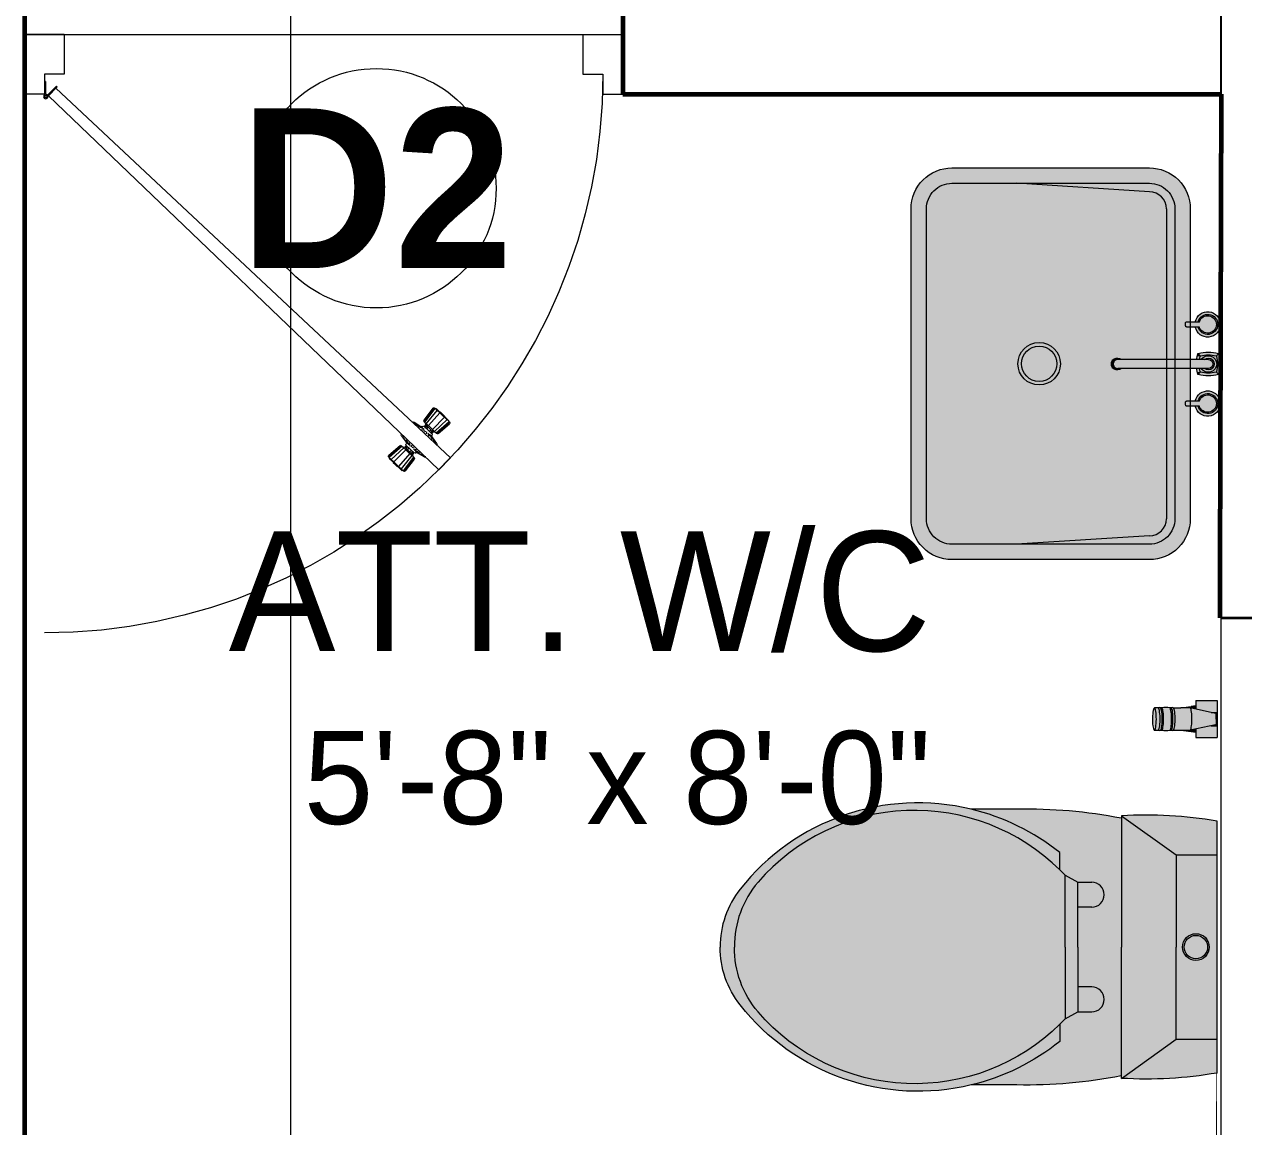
# Model space of a CAD drawing. Header units: feet. Extents: x 109753 to 150441, y 47761 to 75080.
# Drawn here: x 128284.7 to 128345.9, y 50524.4 to 50579.6 of the extents above; entities that cross this region are included whole.
import ezdxf

# ---------------------------------------------------------------- set-up
doc = ezdxf.new("R2010")
doc.units = ezdxf.units.FT
doc.header["$LTSCALE"] = 50
doc.header["$MEASUREMENT"] = 0
for name, pattern in [('( Hidden )', [0.375, 0.25, -0.125]), ('ACAD_ISO04W100', [30, 24, -3, 0, -3]), ('CENTER', [2, 1.25, -0.25, 0.25, -0.25])]:
    doc.linetypes.add(name, pattern=pattern)
for name, color, linetype, lineweight in [('A-Furniture', 175, 'Continuous', 0), ('CENTRELINE', 146, 'CENTER', 18), ('DOORS', 7, 'Continuous', 15), ('FIXTURES', 251, 'Continuous', 5), ('TEXT', 181, 'Continuous', 13), ('WALL', 1, 'Continuous', 60), ('WINDOW', 197, 'Continuous', 25)]:
    doc.layers.add(name, color=color, linetype=linetype, lineweight=lineweight)
doc.styles.add('GL_Imperial', font='GOTHIC.TTF', dxfattribs={"height": 8})

# ---------------------------------------------------------------- blocks, each defined once
blk = doc.blocks.new('WIN 4 FRAME')
at = {"true_color": 0x939598}
h = blk.add_hatch(color=252, dxfattribs=at)
h.dxf.hatch_style = 1
h.paths.add_polyline_path([(0, 4.05), (0, 0), (2.025, 0), (2.025, 2.025), (2.025, 2.025), (2.025, 4.05)])
h.paths.add_polyline_path([(1.62, 0.405), (0.405, 0.405), (0.405, 3.645), (1.62, 3.645)], flags=16)
at = {"lineweight": 18}
for points in [[(2.025, 0), (2.025, 4.05), (0, 4.05), (0, 0)], [(0.405, 3.645), (0.405, 0.405), (1.62, 0.405), (1.62, 3.645)]]:
    blk.add_lwpolyline(points, close=True, dxfattribs=at)
blk = doc.blocks.new('WIN IN FRAME 2')
at = {"true_color": 0x939598}
h = blk.add_hatch(color=252, dxfattribs=at)
h.dxf.hatch_style = 1
h.paths.add_polyline_path([(0, 2.025), (0, 0), (2.025, 0), (2.025, 0.607), (1.215, 0.607), (1.215, 1.417), (2.025, 1.417), (2.025, 2.025)])
blk.add_lwpolyline([(1.215, 1.417), (2.025, 1.417), (2.025, 2.025), (0, 2.025), (0, 0), (2.025, 0), (2.025, 0.608), (1.215, 0.607)], close=True)
blk = doc.blocks.new('*U523')
blk.add_wipeout([(0, -0.2), (48, -0.2), (48, 9.2), (0, 9.2)]).dxf.layer = 'WINDOW'
at = {"layer": 'WINDOW', "color": 35, "lineweight": 5}
for p, q in [((48, 9), (0, 9)), ((48, 0), (0, 0))]:
    blk.add_line(p, q, dxfattribs=at)
at = {"layer": 'WINDOW', "color": 10, "lineweight": 35}
for p, q in [((0, 0), (0, 9)), ((48, 0), (48, 9))]:
    blk.add_line(p, q, dxfattribs=at)
at = {"layer": 'WINDOW', "lineweight": 9}
blk.add_lwpolyline([(3.24, 3.488), (44.76, 3.488), (44.76, 4.298), (3.24, 4.298)], close=True, dxfattribs=at)
at = {"layer": 'WINDOW', "lineweight": 5}
for name, p in [('WIN 4 FRAME', (0, 2.475)), ('WIN IN FRAME 2', (2.025, 2.88))]:
    blk.add_blockref(name, p, dxfattribs=at)
at = {"layer": 'WINDOW', "lineweight": 5, "xscale": -1}
for name, p in [('WIN 4 FRAME', (48, 2.475)), ('WIN IN FRAME 2', (45.975, 2.88))]:
    blk.add_blockref(name, p, dxfattribs=at)
blk = doc.blocks.new('*U524')
at = {"color": 9, "linetype": '( Hidden )', "lineweight": 0, "ltscale": 5, "true_color": 0xc7c8ca}
blk.add_line((30, 3), (0, 3), dxfattribs=at)
blk.add_arc((29, 1), 28, 180, 270, dxfattribs=at)
at = {"layer": 'DOORS'}
for p, q in [((0, 3), (0, 0)), ((2, 3), (0, 3)), ((2, 3), (2, 1)), ((28, 3), (28, 1)), ((28, 3), (30, 3)), ((30, 0), (30, 3)), ((1, 1), (1, 0)), ((2, 1), (1, 1)), ((28, 1), (29, 1)), ((28.943, 0.632), (28.943, -0.006)), ((28.943, 0.632), (29, 0.632)), ((29, 1), (29, 0)), ((29, 0.632), (29, -0.032)), ((28.349, 0.362), (28.389, 0.403)), ((28.349, 0.362), (28.818, -0.107)), ((28.389, 0.403), (28.841, -0.049)), ((1, 0), (0, 0)), ((29, 0), (30, 0))]:
    blk.add_line(p, q, dxfattribs=at)
at = {"layer": 'DOORS', "color": 1}
for p, q in [((9.362, -15.754), (9.036, -16.059)), ((9.427, -15.733), (9.057, -16.081)), ((9.382, -15.776), (9.362, -15.754)), ((9.962, -16.337), (9.512, -15.741)), ((8.686, -16.428), (9.057, -16.081)), ((8.711, -16.364), (9.036, -16.059)), ((8.731, -16.385), (8.711, -16.364)), ((9.955, -16.413), (9.643, -16.706)), ((9.875, -16.489), (9.879, -16.493)), ((10.456, -16.441), (10.119, -16.649)), ((10.543, -16.45), (10.537, -16.444)), ((9.253, -17.001), (8.688, -16.513)), ((9.33, -16.999), (9.643, -16.706)), ((9.41, -16.924), (9.415, -16.928)), ((9.495, -16.931), (9.686, -16.752)), ((9.577, -17.009), (9.5, -16.926)), ((9.563, -17.093), (9.565, -17.097)), ((9.569, -17.017), (9.763, -16.835)), ((9.876, -16.574), (9.686, -16.752)), ((9.957, -16.653), (9.763, -16.835)), ((9.949, -16.661), (9.871, -16.578)), ((10.034, -16.652), (10.037, -16.655)), ((10.119, -16.649), (10.114, -16.654)), ((11.091, -17.036), (11.097, -17.042)), ((9.328, -17.588), (9.322, -17.581)), ((9.325, -17.501), (9.555, -17.178)), ((9.555, -17.178), (9.559, -17.173)), ((10.851, -17.607), (10.657, -17.789)), ((10.924, -17.693), (10.734, -17.871)), ((11.09, -17.624), (10.777, -17.917)), ((10.842, -17.615), (10.919, -17.697)), ((10.857, -17.53), (10.854, -17.527)), ((10.865, -17.446), (10.86, -17.45)), ((11.095, -17.123), (10.865, -17.446)), ((11.009, -17.7), (11.005, -17.695)), ((11.166, -17.623), (11.732, -18.111)), ((9.877, -18.174), (9.883, -18.18)), ((9.963, -18.183), (10.3, -17.975)), ((10.3, -17.975), (10.305, -17.97)), ((10.385, -17.972), (10.382, -17.969)), ((10.458, -18.287), (10.908, -18.883)), ((10.462, -17.971), (10.657, -17.789)), ((10.464, -18.211), (10.777, -17.917)), ((10.471, -17.963), (10.548, -18.045)), ((10.545, -18.135), (10.541, -18.13)), ((10.543, -18.05), (10.734, -17.871)), ((11.734, -18.196), (11.363, -18.543)), ((11.709, -18.26), (11.383, -18.564)), ((11.688, -18.238), (11.709, -18.26)), ((10.992, -18.89), (11.363, -18.543)), ((11.038, -18.848), (11.058, -18.869)), ((11.058, -18.869), (11.383, -18.564))]:
    blk.add_line(p, q, dxfattribs=at)
at = {"layer": 'DOORS', "color": 8}
for p, q in [((9.848, -16.513), (9.302, -15.85)), ((9.93, -16.437), (9.411, -15.749)), ((9.969, -16.393), (9.459, -15.718)), ((9.309, -17.012), (8.669, -16.459)), ((9.355, -16.975), (8.702, -16.412)), ((9.437, -16.899), (8.811, -16.311)), ((9.025, -16.047), (8.915, -16.15)), ((8.927, -16.162), (8.915, -16.15)), ((9.542, -16.801), (8.935, -16.195)), ((9.025, -16.047), (9.135, -15.944)), ((9.146, -15.956), (9.135, -15.944)), ((9.746, -16.609), (9.178, -15.967)), ((10.407, -16.498), (10.033, -16.722)), ((9.385, -17.455), (9.633, -17.097)), ((9.584, -17.003), (9.507, -16.92)), ((9.602, -16.986), (9.524, -16.903)), ((9.542, -17.308), (9.69, -17.044)), ((9.639, -16.951), (9.562, -16.868)), ((9.698, -16.896), (9.62, -16.814)), ((9.708, -17.153), (9.751, -16.987)), ((9.828, -16.773), (9.751, -16.691)), ((9.887, -16.719), (9.809, -16.636)), ((9.841, -17.029), (9.818, -16.924)), ((9.924, -16.684), (9.847, -16.601)), ((9.952, -16.925), (9.849, -16.895)), ((9.942, -16.667), (9.865, -16.584)), ((10.084, -16.801), (9.916, -16.833)), ((10.25, -16.645), (9.977, -16.775)), ((10.468, -17.699), (10.571, -17.728)), ((10.579, -17.595), (10.602, -17.699)), ((10.711, -17.471), (10.669, -17.637)), ((10.722, -17.728), (10.799, -17.81)), ((10.877, -17.315), (10.73, -17.579)), ((10.78, -17.673), (10.857, -17.755)), ((11.035, -17.168), (10.786, -17.526)), ((10.818, -17.638), (10.895, -17.72)), ((10.836, -17.621), (10.913, -17.703)), ((10.983, -17.725), (11.609, -18.312)), ((11.065, -17.648), (11.717, -18.211)), ((11.11, -17.612), (11.751, -18.165)), ((10.012, -18.126), (10.386, -17.901)), ((10.17, -17.978), (10.442, -17.848)), ((10.336, -17.823), (10.504, -17.791)), ((10.451, -18.23), (10.96, -18.905)), ((10.477, -17.957), (10.554, -18.039)), ((10.49, -18.187), (11.009, -18.875)), ((10.495, -17.94), (10.572, -18.022)), ((10.533, -17.905), (10.61, -17.987)), ((10.571, -18.11), (11.117, -18.773)), ((10.591, -17.85), (10.668, -17.932)), ((10.676, -18.012), (11.241, -18.657)), ((10.881, -17.82), (11.485, -18.429)), ((11.273, -18.667), (11.285, -18.68)), ((11.395, -18.577), (11.285, -18.68)), ((11.395, -18.577), (11.505, -18.474)), ((11.493, -18.461), (11.505, -18.474))]:
    blk.add_line(p, q, dxfattribs=at)
at = {"layer": 'DOORS'}
blk.add_lwpolyline([(28.796, -0.085), (9.225, -18.819), (8.639, -18.233), (28.416, 0.295)], dxfattribs=at)
for radius in [0.111, 0.0537]:
    blk.add_circle((28.929, -0.116), radius, dxfattribs=at)
at = {"layer": 'DOORS', "color": 1}
for centre, start, end in [((9.466, -15.775), 37.05764, 133.13402), ((8.725, -16.47), 133.13402, 229.21039), ((9.837, -16.532), 313.13402, 43.13402), ((9.916, -16.371), 313.13402, 37.05764), ((10.495, -16.483), 43.13402, 133.13402), ((9.291, -16.958), 229.21039, 313.13402), ((9.456, -16.889), 223.13402, 313.13402), ((9.608, -17.058), 133.13402, 217.87677), ((9.52, -17.132), 313.13402, 37.87677), ((9.996, -16.695), 48.39126, 133.13402), ((10.075, -16.612), 228.39126, 313.13402), ((11.056, -17.081), 313.13402, 43.13402), ((9.364, -17.542), 133.13402, 223.13402), ((10.899, -17.492), 133.13402, 217.87677), ((10.812, -17.565), 313.13402, 37.87677), ((10.963, -17.734), 43.13402, 133.13402), ((11.129, -17.666), 49.21039, 133.13402), ((9.924, -18.141), 223.13402, 313.13402), ((10.344, -18.012), 48.39126, 133.13402), ((10.423, -17.929), 228.39126, 313.13402), ((10.503, -18.252), 133.13402, 217.05764), ((10.582, -18.091), 133.13402, 223.13402), ((11.695, -18.154), 313.13402, 49.21039), ((10.953, -18.848), 217.05764, 313.13402)]:
    blk.add_arc(centre, 0.0571, start, end, dxfattribs=at)
blk = doc.blocks.new('toilet')
at = {"true_color": 0xaaabad}
h = blk.add_hatch(color=253, dxfattribs=at)
h.dxf.hatch_style = 1
h.paths.add_polyline_path([(-0.1212, 0), (-0.1657, 0, 0.056711), (-0.1727, -0.126), (-0.1212, -0.054)])
at = {"true_color": 0xcecdcb}
h = blk.add_hatch(color=254, dxfattribs=at)
h.dxf.hatch_style = 1
h.paths.add_polyline_path([(0.1213, -0.054), (0.1213, 0), (-0.1212, 0), (-0.1212, -0.054), (0, -0.054)])
h.paths.add_polyline_path([(-0.0176, -0.0279, -1), (0.0176, -0.0279, -1)], flags=16)
h.paths.add_polyline_path([(-0.0154, -0.0279, -1), (0.0154, -0.0279, -1)], flags=0)
at = {"true_color": 0xaaabad}
h = blk.add_hatch(color=253, dxfattribs=at)
h.dxf.hatch_style = 1
h.paths.add_polyline_path([(0.1657, 0), (0.1213, 0), (0.1213, -0.054), (0.1727, -0.126, 0.056711)])
h = blk.add_hatch(color=253, dxfattribs=at)
h.dxf.hatch_style = 1
h.paths.add_polyline_path([(-0.3242, -0.0279), (-0.3167, -0.0279), (-0.3129, -0.0279), (-0.3086, -0.0078), (-0.3086, -0.0001), (-0.3242, -0.0001)])
at = {"true_color": 0xcecdcb}
h = blk.add_hatch(color=254, dxfattribs=at)
h.dxf.hatch_style = 1
h.paths.add_polyline_path([(-0.2924, -0.002, 0.362033), (-0.2934, -0.0011), (-0.2999, -0.0011), (-0.3064, -0.0011, 0.362033), (-0.3074, -0.002), (-0.3146, -0.0355), (-0.3146, -0.0356), (-0.3144, -0.0352), (-0.3137, -0.0347), (-0.3126, -0.0343), (-0.311, -0.0339), (-0.309, -0.0336), (-0.3067, -0.0333), (-0.3042, -0.0332), (-0.3015, -0.0331), (-0.2987, -0.0331), (-0.296, -0.0331), (-0.2935, -0.0333), (-0.2911, -0.0335), (-0.2891, -0.0339), (-0.2874, -0.0342), (-0.2862, -0.0346), (-0.2855, -0.0351), (-0.2852, -0.0356)])
at = {"true_color": 0xaaabad}
h = blk.add_hatch(color=253, dxfattribs=at)
h.dxf.hatch_style = 1
h.paths.add_polyline_path([(-0.3064, -0.0011), (-0.2999, -0.0011), (-0.2934, -0.0011, -0.362033), (-0.2924, -0.002), (-0.2912, -0.0078), (-0.2912, -0.0001), (-0.3086, -0.0001), (-0.3086, -0.0078), (-0.3074, -0.002, -0.362033)])
h = blk.add_hatch(color=253, dxfattribs=at)
h.dxf.hatch_style = 1
h.paths.add_polyline_path([(-0.2868, -0.0279), (-0.2831, -0.0279), (-0.2756, -0.0279), (-0.2756, -0.0001), (-0.2912, -0.0001), (-0.2912, -0.0078)])
at = {"true_color": 0x646d72}
h = blk.add_hatch(color=251, dxfattribs=at)
h.dxf.hatch_style = 1
h.paths.add_polyline_path([(-0.0154, -0.0279, 1), (0.0154, -0.0279, 1)], flags=0)
h.paths.add_polyline_path([(0.0176, -0.0279, 1), (-0.0176, -0.0279, 1)])
h.paths.add_polyline_path([(0.0154, -0.0279, -1), (-0.0154, -0.0279, -1)], flags=16)
at = {"true_color": 0xaaabad}
h = blk.add_hatch(color=253, dxfattribs=at)
h.dxf.hatch_style = 1
h.paths.add_polyline_path([(0.0154, -0.0279, 1), (-0.0154, -0.0279, 1)])
at = {"true_color": 0x646d72}
h = blk.add_hatch(color=251, dxfattribs=at)
h.dxf.hatch_style = 1
h.paths.add_polyline_path([(-0.3129, -0.0279), (-0.3167, -0.0279), (-0.3168, -0.0309), (-0.3163, -0.0339), (-0.3146, -0.0478), (-0.3146, -0.0355)])
h = blk.add_hatch(color=251, dxfattribs=at)
h.dxf.hatch_style = 1
h.paths.add_polyline_path([(-0.283, -0.0309), (-0.2831, -0.0279), (-0.2868, -0.0279), (-0.2852, -0.0356), (-0.2852, -0.0478), (-0.2835, -0.0339)])
at = {"true_color": 0xcecdcb}
h = blk.add_hatch(color=254, dxfattribs=at)
h.dxf.hatch_style = 1
h.paths.add_polyline_path([(-0.2852, -0.0356), (-0.2855, -0.0351), (-0.2862, -0.0346), (-0.2874, -0.0342), (-0.2891, -0.0339), (-0.2911, -0.0335), (-0.2935, -0.0333), (-0.296, -0.0331), (-0.2987, -0.0331), (-0.3015, -0.0331), (-0.3042, -0.0332), (-0.3067, -0.0333), (-0.309, -0.0336), (-0.311, -0.0339), (-0.3126, -0.0343), (-0.3137, -0.0347), (-0.3144, -0.0352), (-0.3146, -0.0356), (-0.3146, -0.0478), (-0.3146, -0.0578), (-0.3144, -0.0574), (-0.3137, -0.0569), (-0.3126, -0.0565), (-0.311, -0.0561), (-0.309, -0.0558), (-0.3067, -0.0555), (-0.3042, -0.0553), (-0.3015, -0.0553), (-0.2987, -0.0552), (-0.296, -0.0553), (-0.2935, -0.0555), (-0.2911, -0.0557), (-0.2891, -0.056), (-0.2874, -0.0564), (-0.2862, -0.0568), (-0.2855, -0.0573), (-0.2852, -0.0577), (-0.2852, -0.0478)])
at = {"true_color": 0x646d72}
h = blk.add_hatch(color=251, dxfattribs=at)
h.dxf.hatch_style = 1
h.paths.add_polyline_path([(-0.2874, -0.0564), (-0.2891, -0.056), (-0.2911, -0.0557), (-0.2935, -0.0555), (-0.296, -0.0553), (-0.2987, -0.0552), (-0.3015, -0.0553), (-0.3042, -0.0553), (-0.3067, -0.0555), (-0.309, -0.0558), (-0.311, -0.0561), (-0.3126, -0.0565), (-0.3137, -0.0569), (-0.3144, -0.0574), (-0.3146, -0.0578), (-0.3146, -0.0577, 0.37361), (-0.3145, -0.0606), (-0.3144, -0.0602), (-0.3137, -0.0598), (-0.3126, -0.0593), (-0.311, -0.0589), (-0.309, -0.0586), (-0.3067, -0.0584), (-0.3042, -0.0582), (-0.3015, -0.0581), (-0.2987, -0.0581), (-0.296, -0.0582), (-0.2935, -0.0583), (-0.2911, -0.0586), (-0.2891, -0.0589), (-0.2874, -0.0593), (-0.2862, -0.0597), (-0.2855, -0.0601), (-0.2852, -0.0606, 0.367488), (-0.2852, -0.0577), (-0.2855, -0.0573), (-0.2862, -0.0568)])
at = {"true_color": 0xcecdcb}
h = blk.add_hatch(color=254, dxfattribs=at)
h.dxf.hatch_style = 1
h.paths.add_polyline_path([(-0.2987, -0.0704), (-0.296, -0.0705), (-0.2922, -0.0707), (-0.2881, -0.0714), (-0.2862, -0.072), (-0.2852, -0.0726, 0.096235), (-0.2852, -0.0623), (-0.2852, -0.0606), (-0.2855, -0.0601), (-0.2862, -0.0597), (-0.2874, -0.0593), (-0.2891, -0.0589), (-0.2911, -0.0586), (-0.2935, -0.0583), (-0.296, -0.0582), (-0.2987, -0.0581), (-0.3015, -0.0581), (-0.3042, -0.0582), (-0.3067, -0.0584), (-0.309, -0.0586), (-0.311, -0.0589), (-0.3126, -0.0593), (-0.3137, -0.0598), (-0.3144, -0.0602), (-0.3146, -0.0607), (-0.3146, -0.0623, 0.094513), (-0.3147, -0.0724), (-0.312, -0.0714), (-0.309, -0.0709), (-0.3067, -0.0707), (-0.3042, -0.0705), (-0.3015, -0.0704)])
at = {"true_color": 0x646d72}
h = blk.add_hatch(color=251, dxfattribs=at)
h.dxf.hatch_style = 1
h.paths.add_polyline_path([(-0.2987, -0.0598), (-0.296, -0.0599), (-0.2935, -0.0601), (-0.2911, -0.0603), (-0.2891, -0.0606), (-0.2866, -0.0612), (-0.2852, -0.062), (-0.2852, -0.0606), (-0.2855, -0.0601), (-0.2862, -0.0597), (-0.2874, -0.0593), (-0.2891, -0.0589), (-0.2911, -0.0586), (-0.2935, -0.0583), (-0.296, -0.0582), (-0.2987, -0.0581), (-0.3015, -0.0581), (-0.3042, -0.0582), (-0.3067, -0.0584), (-0.309, -0.0586), (-0.311, -0.0589), (-0.3126, -0.0593), (-0.3137, -0.0598), (-0.3144, -0.0602), (-0.3146, -0.0607), (-0.3146, -0.062), (-0.3137, -0.0615), (-0.3126, -0.0611), (-0.311, -0.0607), (-0.309, -0.0604), (-0.3067, -0.0601), (-0.3042, -0.0599), (-0.3015, -0.0598)], flags=17)
at = {"true_color": 0xaaabad}
h = blk.add_hatch(color=253, dxfattribs=at)
h.dxf.hatch_style = 1
h.paths.add_polyline_path([(0, -0.054), (-0.1212, -0.054), (-0.1727, -0.126), (-0.1695, -0.126), (0, -0.126), (0.1695, -0.126), (0.1727, -0.126), (0.1213, -0.054)])
at = {"true_color": 0x646d72}
h = blk.add_hatch(color=251, dxfattribs=at)
h.dxf.hatch_style = 1
h.paths.add_polyline_path([(-0.3015, -0.0704), (-0.3042, -0.0705), (-0.3067, -0.0707), (-0.309, -0.0709), (-0.311, -0.0713), (-0.3126, -0.0716), (-0.3137, -0.0721), (-0.3144, -0.0725), (-0.3146, -0.073), (-0.3146, -0.0747, 0.302314), (-0.3147, -0.0774), (-0.3134, -0.0765), (-0.311, -0.0759), (-0.309, -0.0756), (-0.3067, -0.0753), (-0.3042, -0.0751), (-0.3015, -0.0751), (-0.2987, -0.075), (-0.296, -0.0751), (-0.2922, -0.0754), (-0.2881, -0.076), (-0.2862, -0.0766), (-0.2851, -0.0773, 0.296022), (-0.2852, -0.0747), (-0.2852, -0.0729), (-0.2855, -0.0724), (-0.2862, -0.072), (-0.2874, -0.0716), (-0.2891, -0.0712), (-0.2911, -0.0709), (-0.2935, -0.0706), (-0.296, -0.0705), (-0.2987, -0.0704)])
at = {"true_color": 0xcecdcb}
h = blk.add_hatch(color=254, dxfattribs=at)
h.dxf.hatch_style = 1
h.paths.add_polyline_path([(-0.3015, -0.0751), (-0.3042, -0.0751), (-0.3067, -0.0753), (-0.309, -0.0756), (-0.311, -0.0759), (-0.3126, -0.0763), (-0.3137, -0.0767), (-0.3144, -0.0772), (-0.3146, -0.0776), (-0.3146, -0.0821), (-0.3133, -0.0814), (-0.3119, -0.081), (-0.31, -0.0806), (-0.3078, -0.0803), (-0.3052, -0.0801), (-0.3025, -0.08), (-0.2997, -0.0799), (-0.2968, -0.08), (-0.2941, -0.0801), (-0.2916, -0.0804), (-0.2894, -0.0807), (-0.2867, -0.0813), (-0.2852, -0.0821), (-0.2852, -0.0775), (-0.2855, -0.0771), (-0.2862, -0.0766), (-0.2874, -0.0762), (-0.2891, -0.0758), (-0.2911, -0.0755), (-0.2935, -0.0753), (-0.296, -0.0751), (-0.2987, -0.075)])
at = {"true_color": 0x646d72}
h = blk.add_hatch(color=251, dxfattribs=at)
h.dxf.hatch_style = 1
h.paths.add_polyline_path([(-0.2855, -0.082), (-0.2863, -0.0815), (-0.2876, -0.0811), (-0.2894, -0.0807), (-0.2916, -0.0804), (-0.2941, -0.0801), (-0.2968, -0.08), (-0.2997, -0.0799), (-0.3025, -0.08), (-0.3052, -0.0801), (-0.3078, -0.0803), (-0.31, -0.0806), (-0.3119, -0.081), (-0.3133, -0.0814), (-0.3142, -0.0819), (-0.3146, -0.0824), (-0.3146, -0.0824), (-0.3144, -0.0829), (-0.3137, -0.0834), (-0.3126, -0.0838), (-0.311, -0.0842), (-0.309, -0.0845), (-0.3067, -0.0847), (-0.3042, -0.0849), (-0.3015, -0.085), (-0.2987, -0.085), (-0.296, -0.0849), (-0.2935, -0.0848), (-0.2911, -0.0845), (-0.2891, -0.0842), (-0.2874, -0.0839), (-0.2862, -0.0834), (-0.2855, -0.083), (-0.2852, -0.0825)])
at = {"true_color": 0xaaabad}
h = blk.add_hatch(color=253, dxfattribs=at)
h.dxf.hatch_style = 1
h.paths.add_polyline_path([(-0.1814, -0.2634), (-0.1814, -0.3235, -0.11024), (-0.1242, -0.2069), (-0.1014, -0.2069, -0.008985), (-0.0945, -0.2001), (-0.0853, -0.1833), (-0.0853, -0.165, -1), (-0.0525, -0.165), (-0.0525, -0.1833), (0, -0.1833), (0.0525, -0.1833), (0.0525, -0.165, -1), (0.0853, -0.165), (0.0853, -0.1833), (0.0945, -0.2001, -0.008985), (0.1014, -0.2069), (0.1242, -0.2069, -0.11024), (0.1814, -0.3235), (0.1814, -0.2634, 0.052199), (0.1695, -0.126), (0, -0.126), (-0.1695, -0.126, 0.052199)])
at = {"true_color": 0x646d72}
h = blk.add_hatch(color=251, dxfattribs=at)
h.dxf.hatch_style = 1
h.paths.add_polyline_path([(-0.0525, -0.1833), (-0.0525, -0.165, 1), (-0.0853, -0.165), (-0.0853, -0.1833)])
h = blk.add_hatch(color=251, dxfattribs=at)
h.dxf.hatch_style = 1
h.paths.add_polyline_path([(0.0525, -0.1833), (0.0853, -0.1833), (0.0853, -0.165, 1), (0.0525, -0.165)])
h = blk.add_hatch(color=251, dxfattribs=at)
h.dxf.hatch_style = 1
h.paths.add_polyline_path([(0.0945, -0.2001), (0.0853, -0.1833), (0.0525, -0.1833), (0, -0.1833), (-0.0525, -0.1833), (-0.0853, -0.1833), (-0.0945, -0.2001), (0, -0.2001)])
h = blk.add_hatch(color=251, dxfattribs=at)
h.dxf.hatch_style = 1
h.paths.add_polyline_path([(0.0853, -0.604, -0.182634), (0, -0.6351, -0.182634), (-0.0853, -0.604, -0.434217), (-0.1014, -0.2069), (-0.1242, -0.2069, 0.11024), (-0.1814, -0.3235, 0.292914), (-0.0762, -0.6277, 0.16845), (0, -0.6541, 0.16845), (0.0762, -0.6277, 0.292914), (0.1814, -0.3235, 0.11024), (0.1242, -0.2069), (0.1014, -0.2069, -0.434217)])
at = {"true_color": 0xcecdcb}
h = blk.add_hatch(color=254, dxfattribs=at)
h.dxf.hatch_style = 1
h.paths.add_polyline_path([(0, -0.6351, 0.182634), (0.0853, -0.604, 0.434217), (0.1014, -0.2069, 0.008985), (0.0945, -0.2001), (0, -0.2001), (-0.0945, -0.2001, 0.008985), (-0.1014, -0.2069, 0.434217), (-0.0853, -0.604, 0.182634)])
blk.add_line((-0.3242, -0.0001), (-0.2756, -0.0001))
at = {"linetype": 'Continuous'}
for p, q in [((-0.3242, -0.0279), (-0.3242, -0.0001)), ((-0.2756, -0.0279), (-0.2756, -0.0001)), ((-0.3242, -0.0279), (-0.3167, -0.0279)), ((-0.2831, -0.0279), (-0.2756, -0.0279)), ((-0.3146, -0.0478), (-0.3163, -0.0339)), ((-0.2852, -0.0478), (-0.2835, -0.0339)), ((-0.2852, -0.0577), (-0.2852, -0.0478)), ((-0.3146, -0.0606), (-0.3146, -0.0623)), ((-0.2852, -0.0623), (-0.2852, -0.0606)), ((-0.3146, -0.0729), (-0.3146, -0.0747)), ((-0.3146, -0.0776), (-0.3146, -0.0824)), ((-0.2852, -0.0747), (-0.2852, -0.0729)), ((-0.2852, -0.0824), (-0.2852, -0.0775))]:
    blk.add_line(p, q, dxfattribs=at)
at = {"color": 252, "linetype": 'Continuous', "lineweight": 5, "true_color": 0x939598}
for p, q in [((-0.3074, -0.002), (-0.3146, -0.0356)), ((-0.3086, -0.0078), (-0.3086, -0.0001)), ((-0.2999, -0.0011), (-0.3064, -0.0011)), ((-0.2999, -0.0011), (-0.2934, -0.0011)), ((-0.2924, -0.002), (-0.2852, -0.0356)), ((-0.2912, -0.0078), (-0.2912, -0.0001)), ((-0.2868, -0.0279), (-0.2831, -0.0279)), ((-0.3146, -0.0355), (-0.3146, -0.0478)), ((-0.2852, -0.0478), (-0.2852, -0.0356))]:
    blk.add_line(p, q, dxfattribs=at)
at = {"color": 7, "linetype": 'Continuous'}
blk.add_line((-0.3167, -0.0279), (-0.3129, -0.0279), dxfattribs=at)
at = {"color": 252, "lineweight": 5, "true_color": 0x939598}
for p, q in [((-0.0853, -0.1833), (-0.0853, -0.165)), ((-0.0525, -0.165), (-0.0525, -0.1833)), ((0.0525, -0.165), (0.0525, -0.1833)), ((0.0853, -0.1833), (0.0853, -0.165)), ((-0.0945, -0.2001), (-0.0853, -0.1833)), ((-0.0525, -0.1833), (-0.0853, -0.1833)), ((0, -0.1833), (-0.0525, -0.1833)), ((0, -0.1833), (0.0525, -0.1833)), ((0.0525, -0.1833), (0.0853, -0.1833)), ((0.0945, -0.2001), (0.0853, -0.1833))]:
    blk.add_line(p, q, dxfattribs=at)
for points in [[(-0.1657, 0, 0.056711), (-0.1727, -0.126), (-0.1695, -0.126)], [(0.1657, 0, -0.056711), (0.1727, -0.126), (0.1695, -0.126)], [(-0.1695, -0.1262, 0.052121), (-0.1814, -0.2634), (-0.1814, -0.3235, 0.14456)], [(0.1695, -0.1262, -0.052121), (0.1814, -0.2634), (0.1814, -0.3235, -0.14456)], [(-0.1814, -0.3235, 0.292914), (-0.0762, -0.6277, 0.16845), (0, -0.6541, 2.883082)], [(0.1814, -0.3235, -0.292914), (0.0762, -0.6277, -0.16845), (0, -0.6541, -2.883082)]]:
    blk.add_lwpolyline(points, format="xyb")
for points in [[(-0.1727, -0.126), (-0.1212, -0.054), (-0.1212, 0)], [(0.1727, -0.126), (0.1213, -0.054), (0.1213, 0)], [(-0.1212, -0.054), (0, -0.054)], [(0.1213, -0.054), (0, -0.054)]]:
    blk.add_lwpolyline(points, dxfattribs=at)
blk.add_lwpolyline([(0.1657, 0), (-0.1657, 0)])
at = {"linetype": 'Continuous', "flags": 128}
for points in [[(-0.3167, -0.0279), (-0.3168, -0.0309), (-0.3163, -0.0339)], [(-0.2835, -0.0339), (-0.283, -0.0309), (-0.2831, -0.0279)], [(-0.3146, -0.0824), (-0.3144, -0.0829), (-0.3137, -0.0834), (-0.3126, -0.0838), (-0.311, -0.0842), (-0.309, -0.0845), (-0.3067, -0.0847), (-0.3042, -0.0849), (-0.3015, -0.085), (-0.2987, -0.085), (-0.296, -0.0849), (-0.2935, -0.0848), (-0.2911, -0.0845), (-0.2891, -0.0842), (-0.2874, -0.0839), (-0.2862, -0.0834), (-0.2855, -0.083), (-0.2852, -0.0825)]]:
    blk.add_lwpolyline(points, dxfattribs=at)
at = {"color": 252, "linetype": 'Continuous', "lineweight": 5, "true_color": 0x939598, "flags": 128}
for points in [[(-0.2852, -0.0356), (-0.2855, -0.0351), (-0.2862, -0.0346), (-0.2874, -0.0342), (-0.2891, -0.0339), (-0.2911, -0.0335), (-0.2935, -0.0333), (-0.296, -0.0331), (-0.2987, -0.0331), (-0.3015, -0.0331), (-0.3042, -0.0332), (-0.3067, -0.0333), (-0.309, -0.0336), (-0.311, -0.0339), (-0.3126, -0.0343), (-0.3137, -0.0347), (-0.3144, -0.0352), (-0.3146, -0.0356)], [(-0.2852, -0.0577), (-0.2855, -0.0573), (-0.2862, -0.0568), (-0.2874, -0.0564), (-0.2891, -0.056), (-0.2911, -0.0557), (-0.2935, -0.0555), (-0.296, -0.0553), (-0.2987, -0.0552), (-0.3015, -0.0553), (-0.3042, -0.0553), (-0.3067, -0.0555), (-0.309, -0.0558), (-0.311, -0.0561), (-0.3126, -0.0565), (-0.3137, -0.0569), (-0.3144, -0.0574), (-0.3146, -0.0578), (-0.3146, -0.0478)], [(-0.2852, -0.0606), (-0.2855, -0.0601), (-0.2862, -0.0597), (-0.2874, -0.0593), (-0.2891, -0.0589), (-0.2911, -0.0586), (-0.2935, -0.0583), (-0.296, -0.0582), (-0.2987, -0.0581), (-0.3015, -0.0581), (-0.3042, -0.0582), (-0.3067, -0.0584), (-0.309, -0.0586), (-0.311, -0.0589), (-0.3126, -0.0593), (-0.3137, -0.0598), (-0.3144, -0.0602), (-0.3146, -0.0607)], [(-0.2852, -0.0623), (-0.2855, -0.0619), (-0.2862, -0.0614), (-0.2874, -0.061), (-0.2891, -0.0606), (-0.2911, -0.0603), (-0.2935, -0.0601), (-0.296, -0.0599), (-0.2987, -0.0598), (-0.3015, -0.0598), (-0.3042, -0.0599), (-0.3067, -0.0601), (-0.309, -0.0604), (-0.311, -0.0607), (-0.3126, -0.0611), (-0.3137, -0.0615), (-0.3144, -0.0619), (-0.3146, -0.0624)], [(-0.2852, -0.0729), (-0.2855, -0.0724), (-0.2862, -0.072), (-0.2874, -0.0716), (-0.2891, -0.0712), (-0.2911, -0.0709), (-0.2935, -0.0706), (-0.296, -0.0705), (-0.2987, -0.0704), (-0.3015, -0.0704), (-0.3042, -0.0705), (-0.3067, -0.0707), (-0.309, -0.0709), (-0.311, -0.0713), (-0.3126, -0.0716), (-0.3137, -0.0721), (-0.3144, -0.0725), (-0.3146, -0.073)], [(-0.2852, -0.0747), (-0.2855, -0.0742), (-0.2862, -0.0738), (-0.2874, -0.0733), (-0.2891, -0.073), (-0.2911, -0.0727), (-0.2935, -0.0724), (-0.296, -0.0722), (-0.2987, -0.0722), (-0.3015, -0.0722), (-0.3042, -0.0723), (-0.3067, -0.0724), (-0.309, -0.0727), (-0.311, -0.073), (-0.3126, -0.0734), (-0.3137, -0.0738), (-0.3144, -0.0743), (-0.3146, -0.0747)], [(-0.2852, -0.0775), (-0.2855, -0.0771), (-0.2862, -0.0766), (-0.2874, -0.0762), (-0.2891, -0.0758), (-0.2911, -0.0755), (-0.2935, -0.0753), (-0.296, -0.0751), (-0.2987, -0.075), (-0.3015, -0.0751), (-0.3042, -0.0751), (-0.3067, -0.0753), (-0.309, -0.0756), (-0.311, -0.0759), (-0.3126, -0.0763), (-0.3137, -0.0767), (-0.3144, -0.0772), (-0.3146, -0.0776)]]:
    blk.add_lwpolyline(points, dxfattribs=at)
at = {"color": 7, "linetype": 'Continuous', "flags": 128}
blk.add_lwpolyline([(-0.2852, -0.0824), (-0.2855, -0.082), (-0.2863, -0.0815), (-0.2876, -0.0811), (-0.2894, -0.0807), (-0.2916, -0.0804), (-0.2941, -0.0801), (-0.2968, -0.08), (-0.2997, -0.0799), (-0.3025, -0.08), (-0.3052, -0.0801), (-0.3078, -0.0803), (-0.31, -0.0806), (-0.3119, -0.081), (-0.3133, -0.0814), (-0.3142, -0.0819), (-0.3146, -0.0824)], dxfattribs=at)
at = {"color": 7}
for points in [[(-0.1695, -0.126), (0, -0.126)], [(0.1695, -0.126), (0, -0.126)]]:
    blk.add_lwpolyline(points, dxfattribs=at)
at = {"color": 252, "lineweight": 5, "true_color": 0x939598}
for points in [[(-0.1242, -0.2069, 0.11024), (-0.1814, -0.3235, 0.16845)], [(-0.1014, -0.2069), (-0.1242, -0.2069, 0.416606)], [(0.1014, -0.2069), (0.1242, -0.2069, -0.416606)], [(0.1242, -0.2069, -0.11024), (0.1814, -0.3235, -0.16845)]]:
    blk.add_lwpolyline(points, format="xyb", dxfattribs=at)
at = {"color": 7}
for points in [[(-0.1014, -0.2069, 0.434217), (-0.0853, -0.604, 0.182634), (0, -0.6351, 2.693815)], [(-0.0945, -0.2001, 0.008985), (-0.1014, -0.2069, 0.182634)], [(0, -0.2001), (-0.0945, -0.2001, 0.008985)], [(0, -0.2001), (0.0945, -0.2001, -0.444938)], [(0.1014, -0.2069, -0.434217), (0.0853, -0.604, -0.182634), (0, -0.6351, -2.693815)], [(0.0945, -0.2001, -0.008985), (0.1014, -0.2069, -0.182634)]]:
    blk.add_lwpolyline(points, format="xyb", dxfattribs=at)
blk.add_circle((0, -0.0279), 0.0176)
at = {"color": 8}
blk.add_circle((0, -0.0279), 0.0154, dxfattribs=at)
at = {"color": 252, "linetype": 'Continuous', "lineweight": 5, "true_color": 0x939598}
for centre, start, end in [((-0.3064, -0.0022), 90, 169.6077), ((-0.2934, -0.0022), 10.3923, 90)]:
    blk.add_arc(centre, 0.00104, start, end, dxfattribs=at)
at = {"linetype": 'Continuous'}
for centre, radius, start, end in [((-0.3129, -0.0592), 0.0022, 139.3773, 220.3556), ((-0.2881, -0.0676), 0.027, 168.7018, 191.2982), ((-0.2869, -0.0592), 0.0022, 319.6444, 40.3556), ((-0.3117, -0.0676), 0.027, 348.7018, 11.2982), ((-0.3126, -0.0761), 0.00244, 143.8457, 216.1543), ((-0.2872, -0.0761), 0.00244, 323.8457, 36.1543)]:
    blk.add_arc(centre, radius, start, end, dxfattribs=at)
at = {"color": 252, "lineweight": 5, "true_color": 0x939598}
for centre in [(-0.0689, -0.165), (0.0689, -0.165)]:
    blk.add_arc(centre, 0.0164, 0, 180, dxfattribs=at)
blk = doc.blocks.new('A$C62EE282B')
at = {"true_color": 0x646d72}
h = blk.add_hatch(color=251, dxfattribs=at)
h.dxf.hatch_style = 1
h.paths.add_polyline_path([(-36.7, 54.1), (-32.6, 54.1, 7.383374), (-32.6, 61.9), (-36.7, 62, -9.431853)])
at = {"true_color": 0xcecdcb}
h = blk.add_hatch(color=254, dxfattribs=at)
h.dxf.hatch_style = 1
h.paths.add_polyline_path([(-32.6, 54.1), (-30.6, 54.1, 6.364491), (-30.6, 61.9), (-32.6, 61.9, -7.383374)])
at = {"true_color": 0xaaabad}
h = blk.add_hatch(color=253, dxfattribs=at)
h.dxf.hatch_style = 1
h.paths.add_polyline_path([(-30.6, 54.1), (-49, 54.2, -0.414214), (-51, 56.1), (-50.9, 60, -0.414214), (-49, 62), (-30.6, 61.9, -6.364491)])
at = {"true_color": 0xcecdcb}
h = blk.add_hatch(color=254, dxfattribs=at)
h.dxf.hatch_style = 1
h.paths.add_polyline_path([(-159.4, 3.8), (-158.5, 5.1), (-157.5, 6.2), (-156.2, 7.1), (-154.7, 7.7), (-153.2, 8), (-150.8, 8), (-151.7, 8), (-151.9, 7.9), (-153.3, 7.6), (-154.7, 6.9), (-155.9, 6), (-156.9, 4.9), (-157.7, 3.7), (-158.3, 2.2), (-158.5, 0.8), (-158.5, -0.8), (-158.3, -2.2), (-157.7, -3.7), (-156.9, -4.9), (-155.9, -6), (-154.7, -6.9), (-153.3, -7.6), (-151.9, -7.9), (-151.7, -8), (-150.8, -8), (-153.2, -8), (-154.7, -7.7), (-156.2, -7.1), (-157.5, -6.2), (-158.5, -5.1), (-159.4, -3.8), (-160, -2.3), (-160.3, -0.8), (-160.3, 0.8), (-160, 2.3)])
at = {"true_color": 0x646d72}
h = blk.add_hatch(color=251, dxfattribs=at)
h.dxf.hatch_style = 1
h.paths.add_polyline_path([(-151.9, -7.9), (-153.3, -7.6), (-154.7, -6.9), (-155.9, -6), (-156.9, -4.9), (-157.7, -3.7), (-158.3, -2.2), (-158.5, -0.8), (-158.5, 0.8), (-158.3, 2.2), (-157.7, 3.7), (-156.9, 4.9), (-155.9, 6), (-154.7, 6.9), (-153.3, 7.6), (-151.9, 7.9), (-151.7, 8), (-150.4, 8), (-148.9, 7.8), (-147.5, 7.4), (-146.2, 6.6), (-151.3, 6.6), (-152.9, 6.2), (-154, 5.7), (-154.9, 4.9), (-155.7, 4), (-156.4, 3), (-156.8, 1.8), (-157.1, 0.6), (-157.1, -0.6), (-156.8, -1.8), (-156.4, -3), (-155.7, -4), (-154.9, -4.9), (-154, -5.7), (-152.9, -6.2), (-151.7, -6.5), (-150.5, -6.6), (-146.2, -6.6), (-147.5, -7.4), (-148.9, -7.8), (-150.4, -8)], flags=17)
at = {"true_color": 0xcecdcb}
h = blk.add_hatch(color=254, dxfattribs=at)
h.dxf.hatch_style = 1
h.paths.add_polyline_path([(-17.5, 6.6, -1), (-17.5, -6.6), (-75.3, -6.6), (-146.2, -6.6), (-150.5, -6.6), (-151.7, -6.5), (-152.9, -6.2), (-154, -5.7), (-154.9, -4.9), (-155.7, -4), (-156.4, -3), (-156.8, -1.8), (-157.1, -0.6), (-157.1, 0.6), (-156.8, 1.8), (-156.4, 3), (-155.7, 4), (-154.9, 4.9), (-154, 5.7), (-152.9, 6.2), (-151.7, 6.5), (-150.5, 6.6), (-146.2, 6.6), (-75.3, 6.6)])
at = {"true_color": 0x646d72}
h = blk.add_hatch(color=251, dxfattribs=at)
h.dxf.hatch_style = 1
h.paths.add_polyline_path([(-2, 14.8, -0.134336), (-2, -14.8, -0.265125), (-2.7, -15.5, -0.134336), (-32.3, -15.5, -0.130311), (-32.7, -15.2), (-29.4, -11.9), (-33.5, -12.6, -0.026985), (-34.6, -6.6), (-30.3, -6.6, 0.022884), (-29.5, -11.2, 0.28938), (-28.7, -12, 0.111472), (-6.2, -12, 0.28938), (-5.5, -11.2, 0.111472), (-5.5, 11.2, 0.28938), (-6.2, 12, 0.111472), (-28.7, 12, 0.28938), (-29.5, 11.2, 0.022884), (-30.3, 6.6), (-34.6, 6.6, -0.026985), (-33.5, 12.6), (-29.4, 11.9), (-32.7, 15.2, -0.130311), (-32.3, 15.5, -0.134336), (-2.7, 15.5, -0.265125)])
h = blk.add_hatch(color=251, dxfattribs=at)
h.dxf.hatch_style = 1
h.paths.add_polyline_path([(-29.4, 11.9), (-33.5, 12.6, -0.010033), (-33, 14.8, -0.130311), (-32.7, 15.2)], flags=17)
at = {"true_color": 0xaaabad}
h = blk.add_hatch(color=253, dxfattribs=at)
h.dxf.hatch_style = 1
h.paths.add_polyline_path([(-23.2, -6.6), (-17.5, -6.6, 1), (-17.5, 6.6), (-23.2, 6.6, -2.170959)], flags=16)
h.paths.add_polyline_path([(-6.2, 12, -0.28938), (-5.5, 11.2, -0.111472), (-5.5, -11.2, -0.28938), (-6.2, -12, -0.111472), (-28.7, -12, -0.28938), (-29.5, -11.2, -0.022884), (-30.3, -6.6), (-27.8, -6.6, 3.389161), (-27.8, 6.6), (-30.3, 6.6, -0.022884), (-29.5, 11.2, -0.28938), (-28.7, 12, -0.111472)])
h = blk.add_hatch(color=253, dxfattribs=at)
h.dxf.hatch_style = 1
h.paths.add_polyline_path([(-23.2, 6.6), (-27.8, 6.6, -3.389161), (-27.8, -6.6), (-23.2, -6.6, 2.170959)])
h.paths.add_polyline_path([(-17.5, 6.6), (-23.2, 6.6, -2.170959), (-23.2, -6.6), (-17.5, -6.6, 1)], flags=17)
at = {"true_color": 0x646d72}
h = blk.add_hatch(color=251, dxfattribs=at)
h.dxf.hatch_style = 1
h.paths.add_polyline_path([(-29.4, -11.9), (-32.7, -15.2, -0.130311), (-33, -14.8, -0.010033), (-33.5, -12.6)], flags=17)
at = {"true_color": 0xaaabad}
h = blk.add_hatch(color=253, dxfattribs=at)
h.dxf.hatch_style = 1
h.paths.add_polyline_path([(-30.6, -62), (-49, -62, -0.414214), (-51, -60), (-50.9, -56.1, -0.414214), (-49, -54.2), (-30.6, -54.2, -6.364491)])
at = {"true_color": 0x646d72}
h = blk.add_hatch(color=251, dxfattribs=at)
h.dxf.hatch_style = 1
h.paths.add_polyline_path([(-36.7, -62), (-32.6, -62, 7.383374), (-32.6, -54.2), (-36.7, -54.2, -9.431853)])
at = {"true_color": 0xcecdcb}
h = blk.add_hatch(color=254, dxfattribs=at)
h.dxf.hatch_style = 1
h.paths.add_polyline_path([(-32.6, -62), (-30.6, -62, 6.364491), (-30.6, -54.2), (-32.6, -54.2, -7.383374)])
at = {"color": 7, "ltscale": 0.1}
for p, q in [((-146.2, 6.6), (-150.5, 6.6)), ((-17.5, 6.6), (-75.3, 6.6)), ((-146.2, -6.6), (-150.5, -6.6)), ((-17.5, -6.6), (-75.3, -6.6))]:
    blk.add_line(p, q, dxfattribs=at)
at = {"ltscale": 0.1}
for p, q in [((-75.3, 6.6), (-146.2, 6.6)), ((-5.6, 11.9), (-2.5, 15)), ((-75.3, -6.6), (-146.2, -6.6))]:
    blk.add_line(p, q, dxfattribs=at)
at = {"color": 252, "lineweight": 5, "ltscale": 0.1, "true_color": 0x939598}
for p, q in [((-33.5, 12.6), (-29.4, 11.9)), ((-32.7, 15.2), (-29.4, 11.9)), ((-33.5, -12.6), (-29.4, -11.9)), ((-29.4, -11.9), (-32.7, -15.2)), ((-5.6, -11.9), (-2.5, -15))]:
    blk.add_line(p, q, dxfattribs=at)
for points in [[(-30.6, 61.9), (-49, 62, 0.414214), (-50.9, 60), (-51, 56.1, 0.414214), (-49, 54.2), (-30.6, 54.1)], [(-30.6, -54.2), (-49, -54.2, 0.414214), (-50.9, -56.1), (-51, -60, 0.414214), (-49, -62), (-30.6, -62)]]:
    blk.add_lwpolyline(points, format="xyb")
at = {"flags": 128}
for points in [[(-150.8, -8), (-153.2, -8), (-154.7, -7.7), (-156.2, -7.1), (-157.5, -6.2), (-158.5, -5.1), (-159.4, -3.8), (-160, -2.3), (-160.3, -0.8), (-160.3, 0.8), (-160, 2.3), (-159.4, 3.8), (-158.5, 5.1), (-157.5, 6.2), (-156.2, 7.1), (-154.7, 7.7), (-153.2, 8), (-150.8, 8)], [(-151.7, 8), (-150.4, 8), (-148.9, 7.8), (-147.5, 7.4), (-146.2, 6.6)], [(-146.2, -6.6), (-147.5, -7.4), (-148.9, -7.8), (-150.4, -8), (-151.7, -8)]]:
    blk.add_lwpolyline(points, dxfattribs=at)
at = {"color": 252, "lineweight": 5, "true_color": 0x939598, "flags": 128}
blk.add_lwpolyline([(-151.7, -8), (-151.9, -7.9), (-153.3, -7.6), (-154.7, -6.9), (-155.9, -6), (-156.9, -4.9), (-157.7, -3.7), (-158.3, -2.2), (-158.5, -0.8), (-158.5, 0.8), (-158.3, 2.2), (-157.7, 3.7), (-156.9, 4.9), (-155.9, 6), (-154.7, 6.9), (-153.3, 7.6), (-151.9, 7.9), (-151.7, 8)], dxfattribs=at)
at = {"color": 7, "flags": 128}
blk.add_lwpolyline([(-150.5, -6.6), (-151.7, -6.5), (-152.9, -6.2), (-154, -5.7), (-154.9, -4.9), (-155.7, -4), (-156.4, -3), (-156.8, -1.8), (-157.1, -0.6), (-157.1, 0.6), (-156.8, 1.8), (-156.4, 3), (-155.7, 4), (-154.9, 4.9), (-154, 5.7), (-152.9, 6.2), (-151.7, 6.5), (-150.5, 6.6)], dxfattribs=at)
at = {"color": 252, "lineweight": 5, "ltscale": 0.1, "true_color": 0x939598}
for centre, radius, start, end in [((-18.5, 58.1), 18.6, 192.1921, 167.9837), ((-18.4, 58.1), 14.7, 195.6204, 164.7677), ((20.3, 0), 51.1, 167.2787, 172.4625), ((-28.5, 11), 1.05, 102.7213, 167.2787), ((-17.5, -37.8), 51.1, 77.2787, 102.7213), ((-17.5, 0), 12.2, 212.8783, 147.1217), ((-17.5, 0), 8.74, 229.464, 130.536), ((-6.5, 11), 1.05, 12.7213, 77.2787), ((-55.3, 0), 51.1, 347.2787, 12.7213), ((20.3, 0), 51.1, 187.508, 192.7213), ((-28.5, -11), 1.05, 192.7213, 257.2787), ((-17.5, 37.8), 51.1, 257.2787, 282.7213), ((-6.5, -11), 1.05, 282.7213, 347.2787), ((-18.5, -58.1), 18.6, 192.1921, 167.9837), ((-18.4, -58.1), 14.7, 195.6204, 164.7677)]:
    blk.add_arc(centre, radius, start, end, dxfattribs=at)
at = {"ltscale": 0.1}
for centre, radius, start, end in [((-18.5, 58.1), 12.8, 198.066, 162.3484), ((21, 0), 56, 164.6978, 173.18), ((-32, 14.5), 1.05, 105.3022, 164.6978), ((-17.5, -38.5), 56, 74.6978, 105.3022), ((-17.5, 0), 6.65, 270, 90), ((-3, 14.5), 1.05, 15.3022, 74.6978), ((-56, 0), 56, 344.6978, 15.3022), ((21, 0), 56, 186.82, 195.3022), ((-32, -14.5), 1.05, 195.3022, 254.6978), ((-17.5, 38.5), 56, 254.6978, 285.3022), ((-3, -14.5), 1.05, 285.3022, 344.6978), ((-18.5, -58.1), 12.8, 198.066, 162.3484)]:
    blk.add_arc(centre, radius, start, end, dxfattribs=at)
blk = doc.blocks.new('basin-flat-1')
at = {"true_color": 0xffffff}
h = blk.add_hatch(color=7, dxfattribs=at)
h.dxf.hatch_style = 1
h.paths.add_polyline_path([(453.2, 256.4, 0.414214), (385.6, 324), (58.7, 324, 0.414214), (-8.9, 256.4), (-8.9, -256.4, 0.414214), (58.7, -324), (385.6, -324, 0.414214), (453.2, -256.4)])
h.paths.add_polyline_path([(427.7, 256.4), (427.7, -256.4, -0.414214), (385.6, -298.6), (58.7, -298.6, -0.414214), (16.6, -256.4), (16.6, 256.4, -0.414214), (58.7, 298.6), (385.6, 298.6, -0.414214)], flags=16)
h.paths.add_polyline_path([(238.3, 0, -1), (168, 0, -1)], flags=0)
h.paths.add_polyline_path([(232.3, 0, -1), (173.9, 0, -1)], flags=0)
h = blk.add_hatch(color=7, dxfattribs=at)
h.dxf.hatch_style = 1
h.paths.add_polyline_path([(16.6, 256.4, -0.414214), (58.7, 298.6), (165.8, 298.6), (385.6, 284.5, -0.414214), (413.6, 256.4), (413.6, -256.4, -0.414214), (385.6, -284.5), (165.8, -298.6), (58.7, -298.6, -0.414214), (16.6, -256.4)])
h.paths.add_polyline_path([(238.3, 0, 1), (168, 0, 1)], flags=16)
h.paths.add_polyline_path([(232.3, 0, 1), (173.9, 0, 1)], flags=0)
h = blk.add_hatch(color=7, dxfattribs=at)
h.dxf.hatch_style = 1
h.paths.add_polyline_path([(413.6, 256.4, 0.414214), (385.6, 284.5), (165.8, 298.6), (385.6, 298.6, -0.414214), (427.7, 256.4), (427.7, 7.1), (417.9, 7.1), (413.6, 7.1)])
h.paths.add_polyline_path([(413.6, -7.9), (417.9, -7.9), (427.7, -7.9), (427.7, -256.4, -0.414214), (385.6, -298.6), (165.8, -298.6), (385.6, -284.5, 0.414214), (413.6, -256.4)])
h = blk.add_hatch(color=7, dxfattribs=at)
h.dxf.hatch_style = 1
h.paths.add_polyline_path([(232.3, 0, 1), (173.9, 0, 1)], flags=0)
h.paths.add_polyline_path([(168, 0, 1), (238.3, 0, 1)])
h.paths.add_polyline_path([(232.3, 0, -1), (173.9, 0, -1)], flags=16)
h = blk.add_hatch(color=7, dxfattribs=at)
h.dxf.hatch_style = 1
h.paths.add_polyline_path([(173.9, 0, 1), (232.3, 0, 1)])
at = {"ltscale": 0.1}
for p, q in [((385.6, 284.5), (165.8, 298.6)), ((413.6, 256.4), (413.6, -256.4)), ((385.6, -284.5), (165.8, -298.6))]:
    blk.add_line(p, q, dxfattribs=at)
for points in [[(385.6, 324, -0.414214), (453.2, 256.4), (453.2, -256.4, -0.414214), (385.6, -324), (58.7, -324, -0.414214), (-8.9, -256.4), (-8.9, 256.4, -0.414214), (58.7, 324)], [(385.6, 298.6, -0.414214), (427.7, 256.4), (427.7, -256.4, -0.414214), (385.6, -298.6), (58.7, -298.6, -0.414214), (16.6, -256.4), (16.6, 256.4, -0.414214), (58.7, 298.6)]]:
    blk.add_lwpolyline(points, format="xyb", close=True, dxfattribs=at)
at = {"color": 252, "lineweight": 5, "ltscale": 0.1, "true_color": 0x939598}
for radius in [35.1, 29.2]:
    blk.add_circle((203.1, 0), radius, dxfattribs=at)
at = {"ltscale": 0.1}
for centre, start, end in [((385.6, 256.4), 0, 90), ((385.6, -256.4), 270, 0)]:
    blk.add_arc(centre, 28.1, start, end, dxfattribs=at)
at = {"layer": 'FIXTURES', "xscale": -1.126956521740953, "yscale": 1.126956521740953, "zscale": 1.126956521740953, "rotation": 180}
blk.add_blockref('A$C62EE282B', (502.8, -0.4), dxfattribs=at)

msp = doc.modelspace()

# ---------------------------------------------------------------- linework, layer by layer
at = {"linetype": 'ACAD_ISO04W100', "ltscale": 3}
msp.add_line((128344.722, 50369.552), (128344.722, 51492.024), dxfattribs=at)
at = {"layer": 'CENTRELINE', "ltscale": 35}
msp.add_line((128298.066, 51489.565), (128298.066, 50369.552), dxfattribs=at)
at = {"layer": 'TEXT'}
msp.add_circle((128302.373, 50571.398), 6, dxfattribs=at)
at = {"layer": 'WALL'}
for p, q in [((128284.722, 50580.111), (128284.722, 50480.552)), ((128314.722, 50580.111), (128314.722, 50576.111)), ((128314.722, 50576.111), (128344.722, 50576.111)), ((128344.722, 50576.111), (128344.522, 50501.857))]:
    msp.add_line(p, q, dxfattribs=at)

# ---------------------------------------------------------------- block references
at = {"layer": 'A-Furniture', "xscale": 0.03029960855159082, "yscale": 0.03029960855159082, "zscale": 0.03029960855159082}
msp.add_blockref('basin-flat-1', (128329.447, 50562.601), dxfattribs=at)
at = {"layer": 'WALL', "xscale": -1}
msp.add_blockref('*U524', (128314.722, 50576.111), dxfattribs=at)

# ---------------------------------------------------------------- texts
at = {"layer": 'TEXT', "insert": (128302.373, 50571.398), "char_height": 8, "attachment_point": 5, "style": 'GL_Imperial'}
msp.add_mtext_dynamic_manual_height_columns('{\\fStylus BT|b1|i0|c0|p34;D2}', width=9.30583, gutter_width=35, heights=[0], dxfattribs=at)
at = {"layer": 'TEXT', "insert": (128330.176, 50554.202), "char_height": 8, "width": 44.94196, "attachment_point": 3, "style": 'GL_Imperial'}
msp.add_mtext('{\\H0.75x;ATT. W/C\\P\\H0.77778x;5\'-8" x 8\'-0"}', dxfattribs=at)

# ---------------------------------------------------------------- next in the draw order: block references
at = {"layer": 'WINDOW', "xscale": -1, "rotation": 90}
msp.add_blockref('*U523', (128353.722, 50549.857), dxfattribs=at)

# ---------------------------------------------------------------- next in the draw order: block references
at = {"layer": 'A-Furniture', "xscale": 38.10000000000036, "yscale": 38.10000000000036, "zscale": 38.10000000000036, "rotation": 270}
msp.add_blockref('toilet', (128344.522, 50533.364), dxfattribs=at)

doc.saveas('drawing.dxf')
